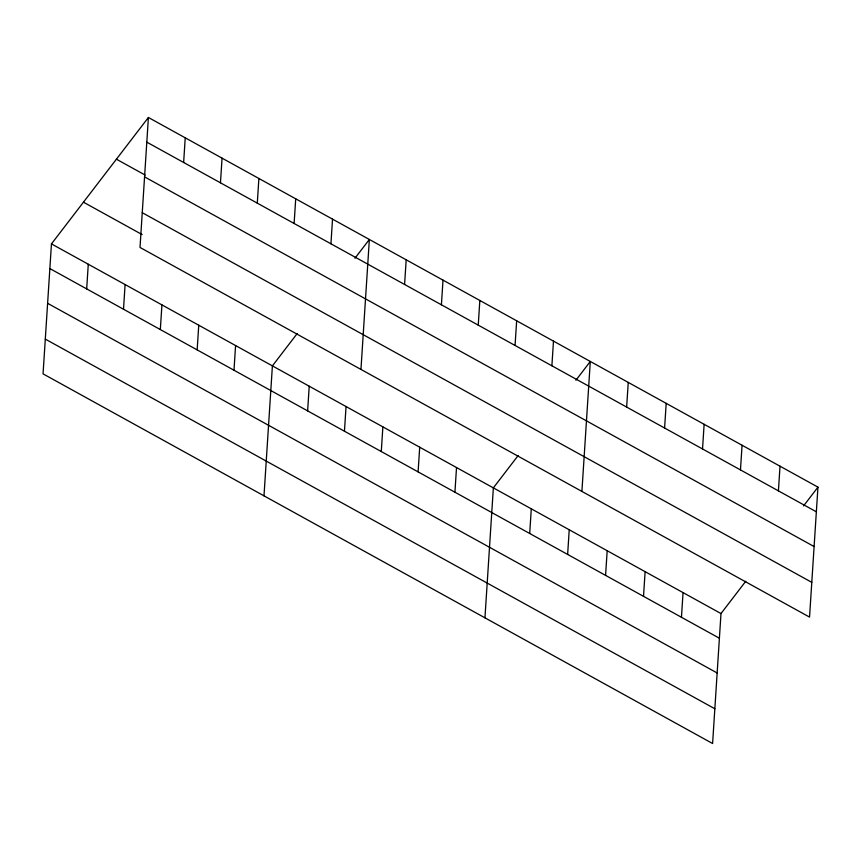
<?xml version="1.0" encoding="UTF-8"?>
<svg xmlns="http://www.w3.org/2000/svg" width="861" height="861" viewBox="0 0 861 861"><rect width="100%" height="100%" fill="white"/><g stroke="black" fill="none" stroke-linecap="round" stroke-linejoin="round"><path stroke-width="1.29" d="M148.404 117.483L140.009 247.441L809.544 617.1L817.95 487.143L148.404 117.483L51.456 243.9L43.05 373.857L712.596 743.517L720.991 613.559L745.787 581.229M86.681 288.898L88.274 264.23M123.51 309.228L125.103 284.56M160.329 329.559L161.933 304.891M183.641 162.481L185.233 137.814M197.158 349.889L198.751 325.221M220.459 182.812L222.063 158.155M233.988 370.219L235.58 345.552M257.288 203.142L258.881 178.485M263.993 495.839L272.399 365.893L297.196 333.562M294.118 223.473L295.71 198.816M307.635 410.88L309.228 386.223M330.936 243.803L332.529 219.146M344.454 431.21L346.047 406.553M360.953 369.423L369.358 239.476L354.958 258.246M381.283 451.541L382.876 426.884M404.584 284.474L406.188 259.807M418.102 471.871L419.705 447.214M441.413 304.805L443.006 280.137M454.931 492.212L456.524 467.545M478.242 325.135L479.835 300.467M484.947 617.832L493.353 487.875L518.15 455.544M515.061 345.465L516.654 320.798M529.698 533.486L531.291 508.819M551.89 365.796L553.483 341.128M567.636 554.43L569.229 529.773M581.907 491.416L590.302 361.459L575.912 380.239M605.574 575.385L607.177 550.717M626.647 407.07L628.25 382.413M643.522 596.329L645.115 571.661M664.595 428.025L666.188 403.357M681.46 617.272L683.053 592.616M702.533 448.968L704.126 424.301M740.471 469.912L742.064 445.255M778.419 490.867L780.012 466.199M803.55 505.924L817.95 487.143M146.811 142.151L816.357 511.811M116.418 159.199L145.186 175.084M144.573 176.892L814.108 546.552M142.248 212.699L811.794 582.359M83.452 202.184L142.14 234.59M51.456 243.9L720.991 613.559M49.863 268.567L719.398 638.227M47.613 303.309L717.148 672.968M45.299 339.105L714.834 708.764"/></g></svg>
